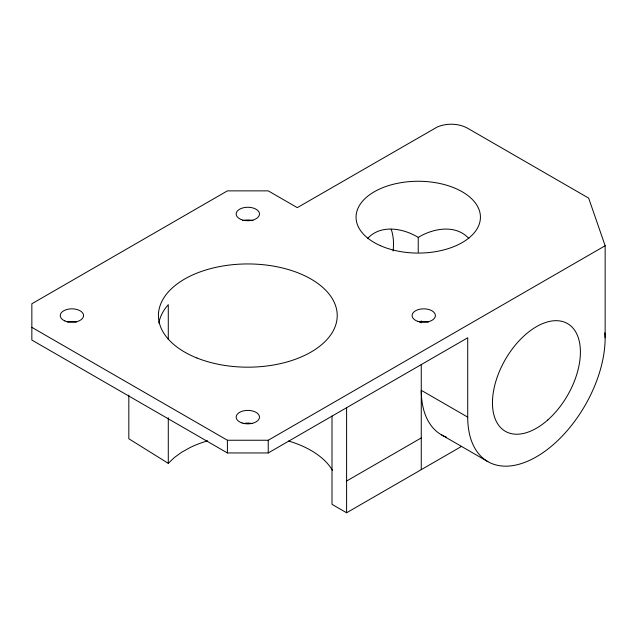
<?xml version="1.0" encoding="UTF-8"?>
<svg xmlns="http://www.w3.org/2000/svg" width="637" height="637" viewBox="0 0 637 637"><rect width="100%" height="100%" fill="white"/><g stroke="black" fill="none" stroke-linecap="round" stroke-linejoin="round"><path stroke-width="0.96" d="M367.605 238.493C380.759 224.089 403.261 228.253 418.238 237.394C433.216 228.253 455.718 224.089 468.872 238.493M128.825 395.123L128.825 438.758L168.287 463.37L174.307 457.581L181.577 452.286L189.977 447.596A89.403 51.621 0 0 1 207.686 440.828M31.85 327.346L227.401 440.247L268.241 440.247L605.15 245.739L588.66 198.123L467.343 128.085C458.218 123.228 446.848 123.06 437.34 126.954L297.296 207.646L268.241 190.869L227.401 190.869L31.85 303.769L31.85 340.047L227.401 452.947L268.241 452.947L467.717 337.777L467.717 417.124A97.182 56.104 -60 0 0 536.434 456.801A97.182 56.104 -60 0 0 605.15 337.777L605.15 245.739M346.6 481.031L421.264 437.922M332.004 416.065L332.004 504.345L346.6 512.769L461.642 446.346M467.717 417.124L421.264 390.306A97.182 56.104 -60 0 0 446.394 437.141M441.393 434.8L487.838 461.61M604.8 332.825L605.15 337.777M421.264 320.881L421.264 322.863M421.264 364.523L421.264 469.66M418.238 237.394L418.238 252.236M346.6 407.632L346.6 512.769M268.241 440.247L268.241 452.947M227.401 440.247L227.401 452.947M168.287 339.386L168.287 304.669A89.403 51.621 0 0 0 158.868 323.078M168.287 417.745L168.287 463.37M391.166 229.177A62.195 35.911 -60 0 1 393.125 250.994M243.358 423.597A11.665 6.736 0 0 1 252.284 423.597M67.442 322.035A11.665 6.736 0 0 1 76.368 322.035M242.713 220.641A11.665 6.736 0 0 1 253.024 220.665M419.401 322.003A11.665 6.736 0 0 1 428.319 322.067M288.672 441.035A89.403 51.621 0 0 1 332.482 470.361M380.377 245.659A62.195 35.911 0 0 0 479.9 221.859A62.195 35.911 0 0 0 394.438 183.997A62.195 35.911 0 0 0 380.377 245.659M547.812 419.934A62.195 35.911 -60 0 0 567.527 323.588A62.195 35.911 -60 0 0 493.954 388.833A62.195 35.911 -60 0 0 547.812 419.934M417.792 321.351A11.665 6.736 0 0 0 435.397 315.641A11.665 6.736 0 0 0 418.023 309.693A11.665 6.736 0 0 0 417.792 321.351M64.807 320.905A11.665 6.736 0 0 0 83.463 316.438A11.665 6.736 0 0 0 67.442 309.343A11.665 6.736 0 0 0 64.807 320.905M196.937 358.002A89.403 51.621 0 0 0 336.925 319.774A89.403 51.621 0 0 0 209.589 268.902A89.403 51.621 0 0 0 196.937 358.002M241.988 422.952A11.665 6.736 0 0 0 259.482 417.124A11.665 6.736 0 0 0 241.988 411.295A11.665 6.736 0 0 0 241.988 422.952M241.296 219.574A11.665 6.736 0 0 0 259.45 214.47A11.665 6.736 0 0 0 242.713 207.941A11.665 6.736 0 0 0 241.296 219.574"/></g></svg>
